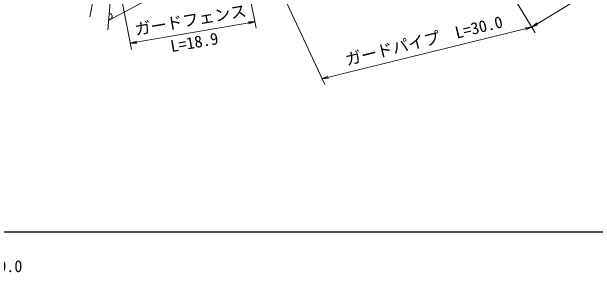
# Model space of a CAD drawing. Units: millimetres, scale not verified. Extents: x 40000 to 680000, y 20000 to 380000.
# Drawn here: x 369306 to 459554, y 198715 to 239041 of the extents above; entities that cross this region are included whole.
import ezdxf
from ezdxf.enums import TextEntityAlignment as Align

# ---------------------------------------------------------------- set-up
doc = ezdxf.new("R2010")
doc.units = ezdxf.units.MM
doc.header["$LTSCALE"] = 1000
for name, color, linetype, lineweight in [('M-BGD', 7, 'Continuous', 13), ('M-STR-HTXT', 7, 'Continuous', 13), ('M-TTL-BAND', 7, 'Continuous', 25)]:
    doc.layers.add(name, color=color, linetype=linetype, lineweight=lineweight)
doc.styles.add('ＭＳ ゴシック', font='')
doc.styles.get('ＭＳ ゴシック').set_extended_font_data('MS Gothic')

msp = doc.modelspace()

# ---------------------------------------------------------------- linework, layer by layer
at = {"layer": 'M-BGD'}
for p, q in [((385105, 247214), (384178, 236214)), ((384303, 237696), (402213, 247271)), ((382635, 244800), (381395, 238225))]:
    msp.add_line(p, q, dxfattribs=at)
msp.add_arc((384427, 238306), 427, 255.38828, 94.98023, dxfattribs=at)
at = {"layer": 'M-STR-HTXT'}
for p, q in [((450255, 235775), (429631, 270167)), ((449741, 236632), (498867, 266861)), ((402555, 259699), (407121, 236510)), ((417706, 227752), (402931, 259595)), ((385105, 247214), (387845, 233175)), ((387653, 234156), (406927, 237491)), ((406927, 237491), (405914, 237485)), ((406927, 237491), (405971, 237157)), ((417285, 228660), (449741, 236632)), ((449741, 236632), (448730, 236558)), ((449741, 236632), (448808, 236234)), ((449741, 236632), (450505, 237298)), ((449741, 236632), (450680, 237015)), ((387653, 234156), (388610, 234491)), ((387653, 234156), (388667, 234162)), ((417285, 228660), (418216, 229060)), ((417285, 228660), (418296, 228736))]:
    msp.add_line(p, q, dxfattribs=at)
at = {"layer": 'M-TTL-BAND'}
msp.add_line((40000, 205000), (579000, 205000), dxfattribs=at)

# ---------------------------------------------------------------- texts
at = {"layer": 'M-STR-HTXT', "style": 'ＭＳ ゴシック'}
for s, rotation, p in [('ガードフェンス', 9.817, (397205, 236316)), ('ガードパイプ\u3000L=30.0', 13.802, (433393, 233132)), ('L=18.9', 9.817, (397802, 232868))]:
    msp.add_text(s, height=1833, rotation=rotation, dxfattribs=at).set_placement(p, align=Align.BOTTOM_CENTER)
at = {"layer": 'M-TTL-BAND', "style": 'ＭＳ ゴシック'}
msp.add_text('300.0', height=1833, dxfattribs=at).set_placement((367844, 198195), align=Align.BOTTOM_CENTER)

doc.saveas('drawing.dxf')
